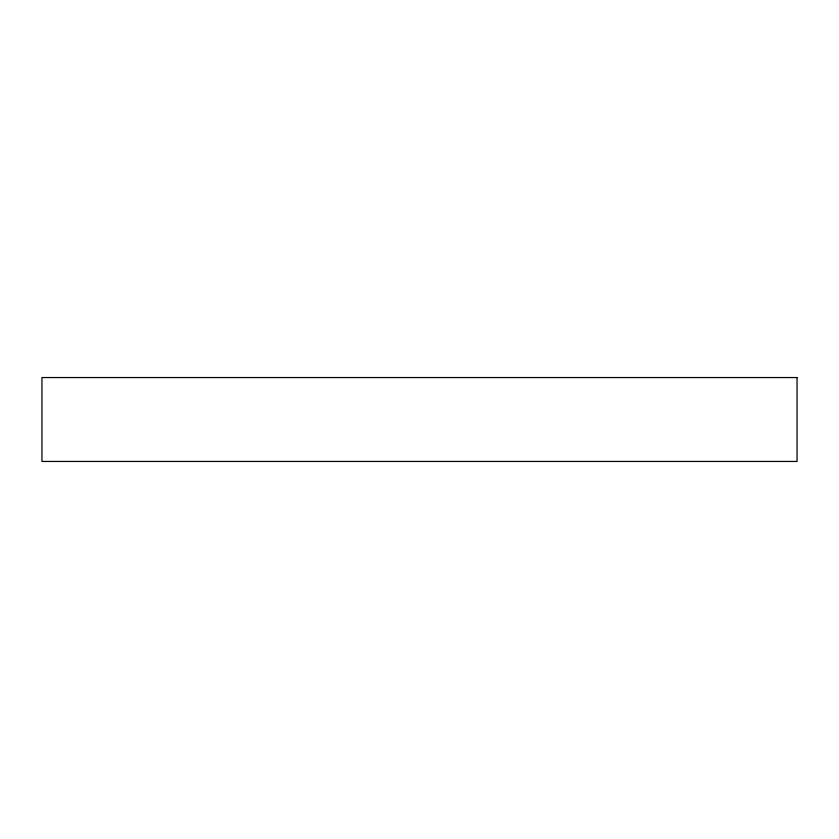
<?xml version="1.0" encoding="UTF-8"?>
<svg xmlns="http://www.w3.org/2000/svg" width="839" height="839" viewBox="0 0 839 839"><rect width="100%" height="100%" fill="white"/><g stroke="black" fill="none" stroke-linecap="round" stroke-linejoin="round"><path stroke-width="1.26" d="M797.05 377.55L41.95 377.55L41.95 461.45L797.05 461.45L797.05 377.55"/></g></svg>
